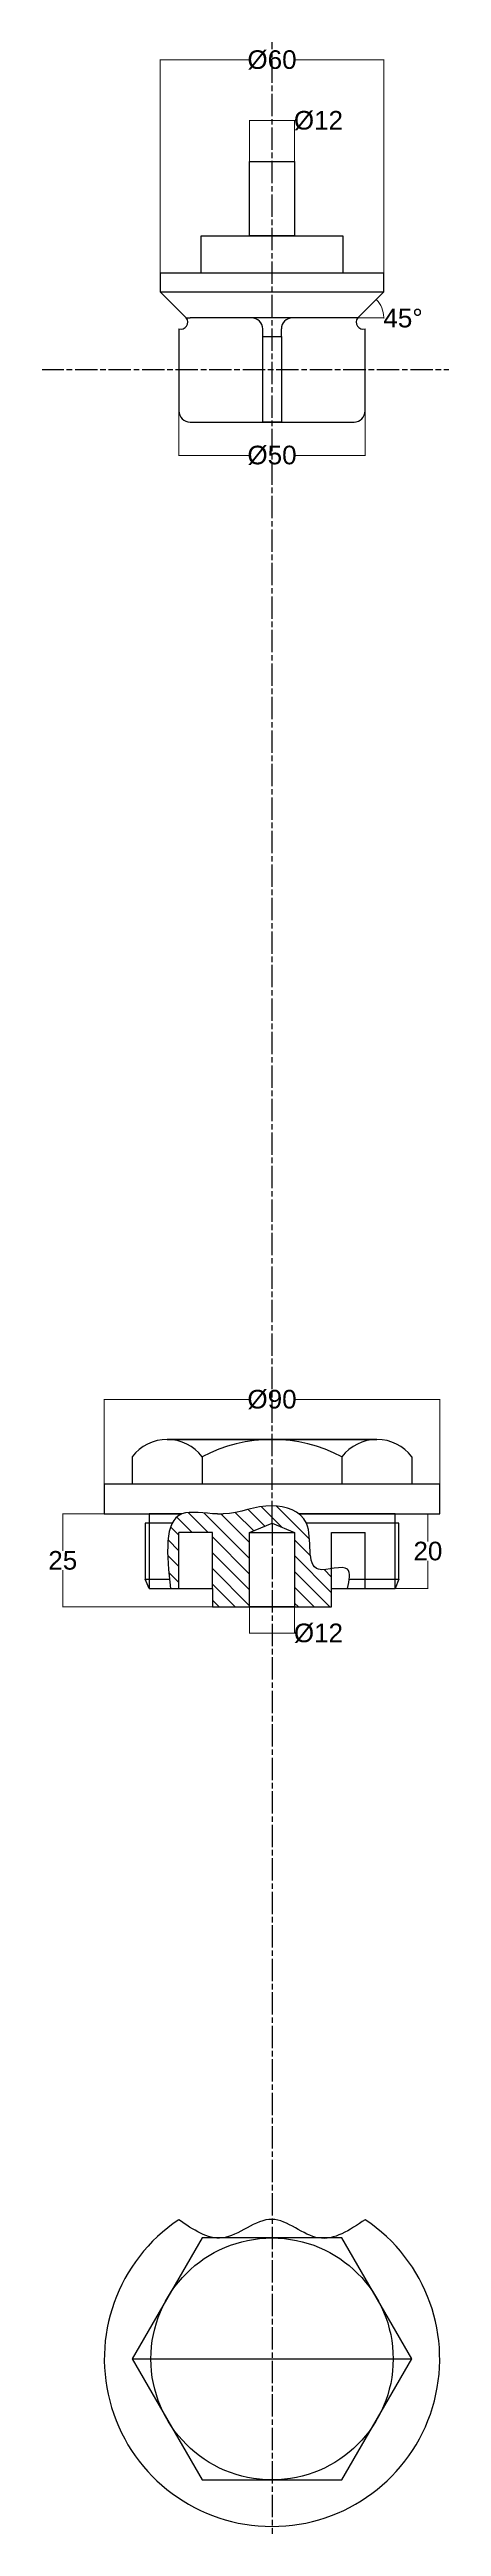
# Model space of a CAD drawing. Header units: inches. Extents: x 696 to 2954, y -780 to -114.
# Drawn here: x 1276 to 1381, y -780 to -114 of the extents above; entities that cross this region are included whole.
import ezdxf

# ---------------------------------------------------------------- set-up
doc = ezdxf.new("R2010")
doc.units = ezdxf.units.IN
doc.header["$MEASUREMENT"] = 0
doc.linetypes.add('AM_ISO08W050x2', pattern=[9, 6, -0.75, 1.5, -0.75])
doc.layers.add('AM_5', color=3, linetype='Continuous', lineweight=15)
doc.styles.get("Standard").update_dxf_attribs({"font": 'arial.ttf'})
doc.dimstyles.new('AM_ANSI$0', dxfattribs={"dimtxt": 0.12, "dimasz": 0.12, "dimexe": 0.1, "dimexo": 0.05, "dimgap": 0.06, "dimtad": 0, "dimtih": 1, "dimtoh": 1, "dimdec": 4, "dimzin": 7, "dimdsep": 46, "dimtxsty": 'Standard', "dimcen": 0, "dimclrd": 256, "dimclre": 256, "dimclrt": 2, "dimadec": 0, "dimazin": 2, "dimtp": 0.1, "dimtm": 0.1, "dimtfac": 0.71, "dimtdec": 4, "dimtofl": 0, "dimtmove": 0, "dimatfit": 3, "dimfxl": 1, "dimtolj": 1, "dimtzin": 7, "dimlwd": -1, "dimlwe": -1, "dimarcsym": 1})
doc.dimstyles.new('AM_ANSI$2', dxfattribs={"dimtxt": 0.12, "dimasz": 0.12, "dimexe": 0.1, "dimexo": 0.05, "dimgap": 0.06, "dimtad": 0, "dimtih": 1, "dimtoh": 1, "dimdec": 4, "dimzin": 7, "dimdsep": 46, "dimtxsty": 'Standard', "dimcen": 0, "dimclrd": 256, "dimclre": 256, "dimclrt": 2, "dimadec": 0, "dimazin": 2, "dimtp": 0.1, "dimtm": 0.1, "dimtfac": 0.71, "dimtdec": 4, "dimtofl": 0, "dimtmove": 0, "dimatfit": 3, "dimfxl": 1, "dimtolj": 1, "dimtzin": 7, "dimlwd": -1, "dimlwe": -1, "dimarcsym": 1})

# ---------------------------------------------------------------- blocks, each defined once
blk = doc.blocks.new('*D11')
at = {"layer": 'AM_5', "linetype": 'ByBlock', "transparency": 16777216}
for p, q in [((1329.87, -144.19), (1329.87, -133.17)), ((1329.99, -133.27), (1341.75, -133.27)), ((1341.87, -144.19), (1341.87, -133.17)), ((1341.87, -133.27), (1341.99, -133.27))]:
    blk.add_line(p, q, dxfattribs=at)
at = {"layer": 'AM_5', "transparency": 16777216}
for points in [[(1329.99, -133.25), (1329.99, -133.29), (1329.87, -133.27)], [(1341.75, -133.25), (1341.75, -133.29), (1341.87, -133.27)]]:
    blk.add_solid(points, dxfattribs=at)
at = {"layer": 'Defpoints', "color": 0, "transparency": 16777216}
for p in [(1341.87, -133.27), (1329.87, -144.24), (1341.87, -144.24)]:
    blk.add_point(p, dxfattribs=at)
at = {"layer": 'AM_5', "color": 2, "transparency": 16777216, "insert": (1348.33, -133.27), "char_height": 0.12, "attachment_point": 5}
blk.add_mtext('\\A1;{\\H5;%%C12}', dxfattribs=at)
blk = doc.blocks.new('*D12')
at = {"layer": 'AM_5', "linetype": 'ByBlock', "transparency": 16777216}
for p, q in [((1310.87, -211.29), (1310.87, -223.3)), ((1360.87, -211.29), (1360.87, -223.3)), ((1310.99, -223.2), (1329.52, -223.2)), ((1360.75, -223.2), (1342.22, -223.2))]:
    blk.add_line(p, q, dxfattribs=at)
at = {"layer": 'AM_5', "transparency": 16777216}
for points in [[(1310.99, -223.18), (1310.99, -223.22), (1310.87, -223.2)], [(1360.75, -223.18), (1360.75, -223.22), (1360.87, -223.2)]]:
    blk.add_solid(points, dxfattribs=at)
at = {"layer": 'Defpoints', "color": 0, "transparency": 16777216}
for p in [(1310.87, -211.24), (1360.87, -211.24), (1360.87, -223.2)]:
    blk.add_point(p, dxfattribs=at)
at = {"layer": 'AM_5', "color": 2, "transparency": 16777216, "insert": (1335.87, -223.2), "char_height": 0.12, "attachment_point": 5}
blk.add_mtext('\\A1;{\\H5;%%C50}', dxfattribs=at)
blk = doc.blocks.new('*D13')
at = {"layer": 'AM_5', "linetype": 'ByBlock', "transparency": 16777216}
for p, q in [((1358.91, -186.24), (1365.95, -186.24)), ((1365.85, -186.36), (1365.97, -186.36))]:
    blk.add_line(p, q, dxfattribs=at)
for start, end in [(0.98352, 43.95627), (359.01648, 360)]:
    blk.add_arc((1358.86, -186.24), 6.99, start, end, dxfattribs=at)
at = {"layer": 'AM_5', "transparency": 16777216}
for points in [[(1363.88, -181.4), (1363.9, -181.38), (1363.81, -181.3)], [(1365.87, -186.12), (1365.83, -186.12), (1365.85, -186.24)]]:
    blk.add_solid(points, dxfattribs=at)
at = {"layer": 'Defpoints', "color": 0, "transparency": 16777216}
for p in [(1365.87, -179.24), (1341.37, -186.24), (1358.86, -186.24), (1358.86, -186.24), (1364.91, -182.75)]:
    blk.add_point(p, dxfattribs=at)
at = {"layer": 'AM_5', "color": 2, "transparency": 16777216, "insert": (1371.03, -186.36), "char_height": 0.12, "attachment_point": 5}
blk.add_mtext('\\A1;{\\H5;45%%D}', dxfattribs=at)
blk = doc.blocks.new('*D14')
at = {"layer": 'AM_5', "linetype": 'ByBlock', "transparency": 16777216}
for p, q in [((1305.87, -174.19), (1305.87, -116.87)), ((1305.99, -116.97), (1329.52, -116.97)), ((1365.75, -116.97), (1342.22, -116.97)), ((1365.87, -174.19), (1365.87, -116.87))]:
    blk.add_line(p, q, dxfattribs=at)
at = {"layer": 'AM_5', "transparency": 16777216}
for points in [[(1305.99, -116.95), (1305.99, -116.99), (1305.87, -116.97)], [(1365.75, -116.95), (1365.75, -116.99), (1365.87, -116.97)]]:
    blk.add_solid(points, dxfattribs=at)
at = {"layer": 'Defpoints', "color": 0, "transparency": 16777216}
for p in [(1365.87, -116.97), (1305.87, -174.24), (1365.87, -174.24)]:
    blk.add_point(p, dxfattribs=at)
at = {"layer": 'AM_5', "color": 2, "transparency": 16777216, "insert": (1335.87, -116.97), "char_height": 0.12, "attachment_point": 5}
blk.add_mtext('\\A1;{\\H5;%%C60}', dxfattribs=at)
blk = doc.blocks.new('*D15')
at = {"layer": 'AM_5', "linetype": 'ByBlock', "transparency": 16777216}
for p, q in [((1290.87, -499.54), (1290.87, -476.75)), ((1290.99, -476.85), (1329.52, -476.85)), ((1380.75, -476.85), (1342.22, -476.85)), ((1380.87, -499.54), (1380.87, -476.75))]:
    blk.add_line(p, q, dxfattribs=at)
at = {"layer": 'AM_5', "transparency": 16777216}
for points in [[(1290.99, -476.83), (1290.99, -476.87), (1290.87, -476.85)], [(1380.75, -476.83), (1380.75, -476.87), (1380.87, -476.85)]]:
    blk.add_solid(points, dxfattribs=at)
at = {"layer": 'Defpoints', "color": 0, "transparency": 16777216}
for p in [(1380.87, -476.85), (1290.87, -499.59), (1380.87, -499.59)]:
    blk.add_point(p, dxfattribs=at)
at = {"layer": 'AM_5', "color": 2, "transparency": 16777216, "insert": (1335.87, -476.85), "char_height": 0.12, "attachment_point": 5}
blk.add_mtext('\\A1;{\\H5;%%C90}', dxfattribs=at)
blk = doc.blocks.new('*D16')
at = {"layer": 'AM_5', "linetype": 'ByBlock', "transparency": 16777216}
for p, q in [((1329.87, -532.64), (1329.87, -539.74)), ((1341.87, -532.64), (1341.87, -539.74)), ((1329.99, -539.64), (1341.75, -539.64)), ((1341.87, -539.64), (1341.99, -539.64))]:
    blk.add_line(p, q, dxfattribs=at)
at = {"layer": 'AM_5', "transparency": 16777216}
for points in [[(1329.99, -539.62), (1329.99, -539.66), (1329.87, -539.64)], [(1341.75, -539.62), (1341.75, -539.66), (1341.87, -539.64)]]:
    blk.add_solid(points, dxfattribs=at)
at = {"layer": 'Defpoints', "color": 0, "transparency": 16777216}
for p in [(1329.87, -532.59), (1341.87, -532.59), (1341.87, -539.64)]:
    blk.add_point(p, dxfattribs=at)
at = {"layer": 'AM_5', "color": 2, "transparency": 16777216, "insert": (1348.33, -539.64), "char_height": 0.12, "attachment_point": 5}
blk.add_mtext('\\A1;{\\H5;%%C12}', dxfattribs=at)
blk = doc.blocks.new('*D17')
at = {"layer": 'AM_5', "linetype": 'ByBlock', "transparency": 16777216}
for p, q in [((1368.92, -507.59), (1377.81, -507.59)), ((1377.71, -507.71), (1377.71, -514.98)), ((1377.71, -527.47), (1377.71, -520.2)), ((1368.92, -527.59), (1377.81, -527.59))]:
    blk.add_line(p, q, dxfattribs=at)
at = {"layer": 'AM_5', "transparency": 16777216}
for points in [[(1377.69, -507.71), (1377.73, -507.71), (1377.71, -507.59)], [(1377.69, -527.47), (1377.73, -527.47), (1377.71, -527.59)]]:
    blk.add_solid(points, dxfattribs=at)
at = {"layer": 'Defpoints', "color": 0, "transparency": 16777216}
for p in [(1368.87, -507.59), (1368.87, -527.59), (1377.71, -527.59)]:
    blk.add_point(p, dxfattribs=at)
at = {"layer": 'AM_5', "color": 2, "transparency": 16777216, "insert": (1377.71, -517.59), "char_height": 0.12, "attachment_point": 5}
blk.add_mtext('\\A1;{\\H5;20}', dxfattribs=at)
blk = doc.blocks.new('*D18')
at = {"layer": 'AM_5', "linetype": 'ByBlock', "transparency": 16777216}
for p, q in [((1302.82, -507.59), (1279.62, -507.59)), ((1279.72, -507.71), (1279.72, -517.48)), ((1279.72, -532.47), (1279.72, -522.7)), ((1319.82, -532.59), (1279.62, -532.59))]:
    blk.add_line(p, q, dxfattribs=at)
at = {"layer": 'AM_5', "transparency": 16777216}
for points in [[(1279.7, -507.71), (1279.74, -507.71), (1279.72, -507.59)], [(1279.7, -532.47), (1279.74, -532.47), (1279.72, -532.59)]]:
    blk.add_solid(points, dxfattribs=at)
at = {"layer": 'Defpoints', "color": 0, "transparency": 16777216}
for p in [(1302.87, -507.59), (1279.72, -532.59), (1319.87, -532.59)]:
    blk.add_point(p, dxfattribs=at)
at = {"layer": 'AM_5', "color": 2, "transparency": 16777216, "insert": (1279.72, -520.09), "char_height": 0.12, "attachment_point": 5}
blk.add_mtext('\\A1;{\\H5;25}', dxfattribs=at)

msp = doc.modelspace()

# ---------------------------------------------------------------- hatches: boundary and pattern name
h = msp.add_hatch()
h.set_pattern_fill('ANSI31', color=256, scale=24, angle=90)
edge = h.paths.add_edge_path()
edge.add_line((1329.87225, -512.58788), (1335.87225, -510.08788))
edge.add_line((1335.87225, -510.08788), (1335.87225, -505.38378))
edge.add_spline(control_points=[(1335.87225, -505.38378), (1331.22968, -505.3417), (1327.41624, -507.40896), (1322.747, -507.58788)], knot_values=[36.050060755, 36.050060755, 36.050060755, 36.050060755, 49.359091374, 49.359091374, 49.359091374, 49.359091374], degree=3, periodic=0)
edge.add_line((1322.747, -507.58788), (1321.22462, -507.58788))
edge.add_spline(control_points=[(1321.22462, -507.58788), (1317.74412, -507.47496), (1314.04467, -506.71019), (1311.68409, -507.58788)], knot_values=[50.782397329, 50.782397329, 50.782397329, 50.782397329, 60.421992191, 60.421992191, 60.421992191, 60.421992191], degree=3, periodic=0)
edge.add_spline(control_points=[(1311.68409, -507.58788), (1310.48714, -508.03293), (1309.63441, -508.90026), (1309.04277, -510.08788)], knot_values=[60.421992191, 60.421992191, 60.421992191, 60.421992191, 65.309857264, 65.309857264, 65.309857264, 65.309857264], degree=3, periodic=0)
edge.add_spline(control_points=[(1309.04277, -510.08788), (1307.41056, -513.36425), (1307.76538, -519.07823), (1308.36123, -525.08788)], knot_values=[65.309857264, 65.309857264, 65.309857264, 65.309857264, 78.794364739, 78.794364739, 78.794364739, 78.794364739], degree=3, periodic=0)
edge.add_spline(control_points=[(1308.36123, -525.08788), (1308.44348, -525.91746), (1308.53032, -526.75267), (1308.61716, -527.58788)], knot_values=[78.794364739, 78.794364739, 78.794364739, 78.794364739, 80.655777284, 80.655777284, 80.655777284, 80.655777284], degree=3, periodic=0)
edge.add_line((1308.61716, -527.58788), (1310.87225, -527.58788))
edge.add_line((1310.87225, -527.58788), (1310.87225, -512.58788))
edge.add_line((1310.87225, -512.58788), (1319.87225, -512.58788))
edge.add_line((1319.87225, -512.58788), (1319.87225, -527.58788))
edge.add_line((1319.87225, -527.58788), (1319.87225, -532.58788))
edge.add_line((1319.87225, -532.58788), (1329.87225, -532.58788))
edge.add_line((1329.87225, -532.58788), (1329.87225, -512.58788))
h.paths.add_polyline_path([(1335.87226, -512.58788), (1335.87226, -510.08789), (1341.87225, -512.58788), (1341.87225, -532.58788), (1351.87225, -532.58788), (1351.87225, -527.58788), (1351.87225, -522.30731), (1351.79829, -522.31872), (1351.72433, -522.33009), (1351.6504, -522.34139), (1351.57649, -522.35261), (1351.50264, -522.36374), (1351.42886, -522.37474), (1351.35516, -522.38562), (1351.28157, -522.39634), (1351.20808, -522.4069), (1351.13473, -522.41728), (1351.06153, -522.42745), (1350.98849, -522.4374), (1350.91564, -522.44712), (1350.84297, -522.45659), (1350.77053, -522.46579), (1350.69831, -522.4747), (1350.62633, -522.4833), (1350.55462, -522.49159), (1350.48318, -522.49953), (1350.41203, -522.50713), (1350.3412, -522.51435), (1350.27069, -522.52118), (1350.20052, -522.5276), (1350.13071, -522.5336), (1350.06127, -522.53916), (1349.99223, -522.54426), (1349.92358, -522.54889), (1349.85536, -522.55302), (1349.78758, -522.55665), (1349.72025, -522.55975), (1349.6534, -522.56231), (1349.58703, -522.5643), (1349.52116, -522.56572), (1349.45581, -522.56654), (1349.39099, -522.56676), (1349.32673, -522.56634), (1349.26303, -522.56528), (1349.19992, -522.56355), (1349.1374, -522.56114), (1349.0755, -522.55804), (1349.01424, -522.55422), (1348.95361, -522.54967), (1348.89366, -522.54437), (1348.83438, -522.53831), (1348.7758, -522.53146), (1348.71793, -522.52381), (1348.66079, -522.51535), (1348.60439, -522.50605), (1348.54875, -522.4959), (1348.49389, -522.48488), (1348.43982, -522.47298), (1348.38656, -522.46017), (1348.33412, -522.44645), (1348.2825, -522.43181), (1348.2317, -522.41626), (1348.18171, -522.3998), (1348.13251, -522.38245), (1348.08411, -522.36421), (1348.0365, -522.34509), (1347.98967, -522.32509), (1347.94361, -522.30422), (1347.89832, -522.28248), (1347.85379, -522.25989), (1347.81001, -522.23646), (1347.76697, -522.21217), (1347.72468, -522.18706), (1347.68311, -522.16111), (1347.64227, -522.13434), (1347.60215, -522.10676), (1347.56274, -522.07836), (1347.52404, -522.04917), (1347.48603, -522.01918), (1347.44871, -521.9884), (1347.41208, -521.95684), (1347.37612, -521.9245), (1347.34084, -521.8914), (1347.30621, -521.85753), (1347.27225, -521.82291), (1347.23893, -521.78754), (1347.20625, -521.75143), (1347.17421, -521.71458), (1347.1428, -521.67701), (1347.11201, -521.63871), (1347.08184, -521.5997), (1347.05227, -521.55999), (1347.0233, -521.51957), (1346.99493, -521.47846), (1346.96714, -521.43666), (1346.93994, -521.39418), (1346.91331, -521.35103), (1346.88724, -521.30721), (1346.86174, -521.26273), (1346.83679, -521.21759), (1346.81238, -521.17181), (1346.78851, -521.12539), (1346.76518, -521.07833), (1346.74237, -521.03065), (1346.72008, -520.98235), (1346.6983, -520.93344), (1346.67702, -520.88392), (1346.65624, -520.8338), (1346.63595, -520.78308), (1346.61615, -520.73178), (1346.59682, -520.6799), (1346.57797, -520.62745), (1346.55957, -520.57444), (1346.54164, -520.52086), (1346.52415, -520.46673), (1346.5071, -520.41206), (1346.49049, -520.35685), (1346.47431, -520.3011), (1346.45855, -520.24483), (1346.44321, -520.18804), (1346.42827, -520.13074), (1346.41374, -520.07293), (1346.3996, -520.01463), (1346.38585, -519.95584), (1346.37247, -519.89655), (1346.35947, -519.8368), (1346.34684, -519.77657), (1346.33457, -519.71587), (1346.32265, -519.65472), (1346.31108, -519.59312), (1346.29984, -519.53107), (1346.28894, -519.46858), (1346.27836, -519.40567), (1346.2681, -519.34233), (1346.25816, -519.27857), (1346.24851, -519.2144), (1346.23917, -519.14983), (1346.23012, -519.08486), (1346.22135, -519.0195), (1346.21285, -518.95376), (1346.20463, -518.88764), (1346.19667, -518.82115), (1346.18897, -518.7543), (1346.18152, -518.68709), (1346.17431, -518.61953), (1346.16733, -518.55163), (1346.16059, -518.48339), (1346.15406, -518.41482), (1346.14776, -518.34593), (1346.14166, -518.27673), (1346.13576, -518.20721), (1346.13005, -518.13739), (1346.12454, -518.06728), (1346.1192, -517.99688), (1346.11404, -517.92619), (1346.10904, -517.85523), (1346.1042, -517.784), (1346.09952, -517.71251), (1346.09499, -517.64076), (1346.09059, -517.56876), (1346.08632, -517.49653), (1346.08218, -517.42406), (1346.07816, -517.35135), (1346.07425, -517.27843), (1346.07045, -517.2053), (1346.06674, -517.13195), (1346.06313, -517.05841), (1346.0596, -516.98466), (1346.05614, -516.91074), (1346.05276, -516.83663), (1346.04944, -516.76234), (1346.04618, -516.68789), (1346.04296, -516.61328), (1346.03979, -516.53852), (1346.03666, -516.4636), (1346.03355, -516.38855), (1346.03047, -516.31336), (1346.0274, -516.23805), (1346.02434, -516.16261), (1346.02128, -516.08707), (1346.01822, -516.01141), (1346.01514, -515.93566), (1346.01204, -515.85981), (1346.00892, -515.78387), (1346.00577, -515.70786), (1346.00257, -515.63177), (1345.99933, -515.55562), (1345.99604, -515.47941), (1345.99268, -515.40314), (1345.98926, -515.32683), (1345.98576, -515.25048), (1345.98218, -515.1741), (1345.97852, -515.09769), (1345.97475, -515.02126), (1345.97089, -514.94482), (1345.96692, -514.86838), (1345.96283, -514.79193), (1345.95862, -514.7155), (1345.95428, -514.63908), (1345.9498, -514.56268), (1345.94518, -514.48631), (1345.94041, -514.40997), (1345.93549, -514.33367), (1345.93039, -514.25743), (1345.92513, -514.18124), (1345.91969, -514.10511), (1345.91407, -514.02905), (1345.90825, -513.95307), (1345.90224, -513.87716), (1345.89602, -513.80135), (1345.88959, -513.72564), (1345.88294, -513.65002), (1345.87606, -513.57452), (1345.86895, -513.49913), (1345.8616, -513.42386), (1345.85401, -513.34873), (1345.84616, -513.27373), (1345.83805, -513.19887), (1345.82967, -513.12416), (1345.82102, -513.04961), (1345.81209, -512.97522), (1345.80287, -512.90101), (1345.79336, -512.82697), (1345.78354, -512.75311), (1345.77341, -512.67944), (1345.76297, -512.60597), (1345.75221, -512.53271), (1345.74112, -512.45965), (1345.72969, -512.38682), (1345.71792, -512.3142), (1345.70579, -512.24182), (1345.69332, -512.16968), (1345.68047, -512.09778), (1345.66726, -512.02613), (1345.65367, -511.95474), (1345.63969, -511.88361), (1345.62533, -511.81275), (1345.61056, -511.74218), (1345.59539, -511.67188), (1345.57981, -511.60188), (1345.56381, -511.53218), (1345.54738, -511.46278), (1345.53052, -511.3937), (1345.51322, -511.32493), (1345.49548, -511.25649), (1345.47728, -511.18838), (1345.45862, -511.12061), (1345.4395, -511.05319), (1345.4199, -510.98611), (1345.39981, -510.9194), (1345.37925, -510.85305), (1345.35818, -510.78708), (1345.33662, -510.72148), (1345.31454, -510.65627), (1345.29195, -510.59146), (1345.26884, -510.52704), (1345.2452, -510.46303), (1345.22103, -510.39943), (1345.19631, -510.33626), (1345.17104, -510.27351), (1345.14521, -510.21119), (1345.11882, -510.14931), (1345.09186, -510.08788), (1345.08657, -510.07603), (1345.08125, -510.06419), (1345.07592, -510.05236), (1345.07056, -510.04056), (1345.06518, -510.02877), (1345.05978, -510.017), (1345.05435, -510.00525), (1345.04891, -509.99351), (1345.04345, -509.98179), (1345.03796, -509.97008), (1345.03245, -509.9584), (1345.02692, -509.94673), (1345.02137, -509.93508), (1345.0158, -509.92344), (1345.0102, -509.91182), (1345.00459, -509.90022), (1344.99895, -509.88864), (1344.9933, -509.87707), (1344.98762, -509.86552), (1344.98192, -509.85398), (1344.9762, -509.84247), (1344.97045, -509.83097), (1344.96469, -509.81948), (1344.95891, -509.80802), (1344.9531, -509.79657), (1344.94728, -509.78514), (1344.94143, -509.77372), (1344.93556, -509.76232), (1344.92968, -509.75094), (1344.92377, -509.73957), (1344.91784, -509.72823), (1344.91189, -509.71689), (1344.90591, -509.70558), (1344.89992, -509.69428), (1344.89391, -509.683), (1344.88788, -509.67173), (1344.88182, -509.66049), (1344.87575, -509.64926), (1344.86965, -509.63804), (1344.86354, -509.62684), (1344.8574, -509.61566), (1344.85124, -509.6045), (1344.84507, -509.59335), (1344.83887, -509.58222), (1344.83265, -509.57111), (1344.82641, -509.56001), (1344.82016, -509.54893), (1344.81388, -509.53787), (1344.80758, -509.52682), (1344.80126, -509.51579), (1344.79492, -509.50478), (1344.78856, -509.49378), (1344.78218, -509.4828), (1344.77578, -509.47184), (1344.76936, -509.46089), (1344.76292, -509.44996), (1344.75646, -509.43905), (1344.74998, -509.42815), (1344.74348, -509.41727), (1344.73696, -509.4064), (1344.73043, -509.39556), (1344.72387, -509.38473), (1344.71729, -509.37391), (1344.71069, -509.36311), (1344.70407, -509.35233), (1344.69743, -509.34157), (1344.69077, -509.33082), (1344.6841, -509.32009), (1344.6774, -509.30937), (1344.67068, -509.29868), (1344.66395, -509.28799), (1344.65719, -509.27733), (1344.65041, -509.26668), (1344.64362, -509.25605), (1344.63681, -509.24543), (1344.62997, -509.23483), (1344.62312, -509.22425), (1344.61625, -509.21368), (1344.60935, -509.20313), (1344.60244, -509.1926), (1344.59551, -509.18208), (1344.58856, -509.17158), (1344.58159, -509.1611), (1344.57461, -509.15063), (1344.5676, -509.14018), (1344.56057, -509.12974), (1344.55353, -509.11932), (1344.54646, -509.10892), (1344.53938, -509.09854), (1344.53228, -509.08817), (1344.52515, -509.07781), (1344.51801, -509.06748), (1344.51086, -509.05716), (1344.50368, -509.04685), (1344.49648, -509.03657), (1344.48926, -509.02629), (1344.48203, -509.01604), (1344.47478, -509.0058), (1344.4675, -508.99558), (1344.46021, -508.98537), (1344.4529, -508.97518), (1344.44558, -508.96501), (1344.43823, -508.95485), (1344.43086, -508.94471), (1344.42348, -508.93459), (1344.41608, -508.92448), (1344.40866, -508.91438), (1344.40122, -508.90431), (1344.39376, -508.89425), (1344.38629, -508.88421), (1344.37879, -508.87418), (1344.37128, -508.86417), (1344.36375, -508.85417), (1344.3562, -508.84419), (1344.34863, -508.83423), (1344.34105, -508.82428), (1344.33344, -508.81435), (1344.32582, -508.80444), (1344.31818, -508.79454), (1344.31052, -508.78466), (1344.30285, -508.77479), (1344.29515, -508.76494), (1344.28744, -508.75511), (1344.27971, -508.74529), (1344.27196, -508.73549), (1344.2642, -508.72571), (1344.25641, -508.71594), (1344.24861, -508.70619), (1344.24079, -508.69645), (1344.23295, -508.68673), (1344.2251, -508.67702), (1344.21723, -508.66733), (1344.20933, -508.65766), (1344.20143, -508.64801), (1344.1935, -508.63836), (1344.18556, -508.62874), (1344.1776, -508.61913), (1344.16962, -508.60954), (1344.16162, -508.59996), (1344.15361, -508.5904), (1344.14558, -508.58086), (1344.13753, -508.57133), (1344.12947, -508.56182), (1344.12138, -508.55232), (1344.11328, -508.54284), (1344.10516, -508.53337), (1344.09703, -508.52393), (1344.08888, -508.51449), (1344.08071, -508.50508), (1344.07252, -508.49568), (1344.06432, -508.48629), (1344.0561, -508.47692), (1344.04786, -508.46757), (1344.03961, -508.45823), (1344.03133, -508.44891), (1344.02305, -508.4396), (1344.01474, -508.43031), (1344.00642, -508.42104), (1343.99808, -508.41178), (1343.98972, -508.40254), (1343.98135, -508.39331), (1343.97296, -508.3841), (1343.96455, -508.37491), (1343.95613, -508.36573), (1343.94769, -508.35657), (1343.93923, -508.34742), (1343.93076, -508.33829), (1343.92227, -508.32917), (1343.91376, -508.32007), (1343.90524, -508.31099), (1343.8967, -508.30192), (1343.88814, -508.29287), (1343.87957, -508.28383), (1343.87098, -508.27481), (1343.86237, -508.2658), (1343.85375, -508.25681), (1343.84511, -508.24784), (1343.83646, -508.23888), (1343.82779, -508.22994), (1343.8191, -508.22101), (1343.8104, -508.2121), (1343.80168, -508.2032), (1343.79294, -508.19432), (1343.78419, -508.18546), (1343.77542, -508.17661), (1343.76664, -508.16778), (1343.75784, -508.15896), (1343.74902, -508.15016), (1343.74019, -508.14137), (1343.73134, -508.1326), (1343.72248, -508.12385), (1343.7136, -508.11511), (1343.7047, -508.10638), (1343.69579, -508.09767), (1343.68686, -508.08898), (1343.67792, -508.0803), (1343.66896, -508.07164), (1343.65998, -508.063), (1343.65099, -508.05437), (1343.64199, -508.04575), (1343.63297, -508.03715), (1343.62393, -508.02857), (1343.61488, -508.02), (1343.60581, -508.01145), (1343.59672, -508.00291), (1343.58763, -507.99439), (1343.57851, -507.98588), (1343.56938, -507.97739), (1343.56024, -507.96892), (1343.55107, -507.96046), (1343.5419, -507.95201), (1343.53271, -507.94358), (1343.5235, -507.93517), (1343.51428, -507.92677), (1343.50504, -507.91839), (1343.49579, -507.91002), (1343.48652, -507.90167), (1343.47724, -507.89333), (1343.46794, -507.88501), (1343.45863, -507.87671), (1343.4493, -507.86842), (1343.43996, -507.86014), (1343.4306, -507.85188), (1343.42123, -507.84364), (1343.41184, -507.83541), (1343.40244, -507.82719), (1343.39302, -507.819), (1343.38359, -507.81081), (1343.37415, -507.80265), (1343.36468, -507.79449), (1343.35521, -507.78636), (1343.34572, -507.77823), (1343.33621, -507.77013), (1343.32669, -507.76204), (1343.31716, -507.75396), (1343.30761, -507.7459), (1343.29805, -507.73786), (1343.28847, -507.72983), (1343.27887, -507.72181), (1343.26927, -507.71381), (1343.25965, -507.70583), (1343.25001, -507.69786), (1343.24036, -507.6899), (1343.2307, -507.68196), (1343.22102, -507.67404), (1343.21133, -507.66613), (1343.20162, -507.65824), (1343.1919, -507.65036), (1343.18216, -507.6425), (1343.17241, -507.63465), (1343.16265, -507.62682), (1343.15287, -507.619), (1343.14308, -507.6112), (1343.13327, -507.60341), (1343.12345, -507.59564), (1343.11362, -507.58788), (1343.09074, -507.56993), (1343.06778, -507.55206), (1343.04475, -507.53428), (1343.02164, -507.51657), (1342.99847, -507.49895), (1342.97521, -507.4814), (1342.95189, -507.46394), (1342.92849, -507.44656), (1342.90503, -507.42926), (1342.88149, -507.41204), (1342.85787, -507.39489), (1342.83419, -507.37783), (1342.81044, -507.36085), (1342.78662, -507.34395), (1342.76272, -507.32713), (1342.73876, -507.3104), (1342.71473, -507.29374), (1342.69063, -507.27715), (1342.66647, -507.26065), (1342.64223, -507.24423), (1342.61793, -507.22789), (1342.59356, -507.21163), (1342.56913, -507.19545), (1342.54462, -507.17934), (1342.52006, -507.16332), (1342.49542, -507.14737), (1342.47072, -507.13151), (1342.44596, -507.11572), (1342.42113, -507.10001), (1342.39624, -507.08438), (1342.37129, -507.06883), (1342.34627, -507.05336), (1342.32119, -507.03796), (1342.29605, -507.02264), (1342.27084, -507.00741), (1342.24557, -506.99225), (1342.22024, -506.97716), (1342.19486, -506.96216), (1342.16941, -506.94723), (1342.1439, -506.93238), (1342.11833, -506.91761), (1342.0927, -506.90292), (1342.06701, -506.8883), (1342.04126, -506.87376), (1342.01546, -506.8593), (1341.98959, -506.84491), (1341.96367, -506.83061), (1341.9377, -506.81638), (1341.91166, -506.80222), (1341.88557, -506.78814), (1341.85943, -506.77414), (1341.83322, -506.76022), (1341.80697, -506.74637), (1341.78065, -506.7326), (1341.75429, -506.7189), (1341.72787, -506.70529), (1341.70139, -506.69174), (1341.67487, -506.67828), (1341.64829, -506.66488), (1341.62165, -506.65157), (1341.59497, -506.63833), (1341.56823, -506.62517), (1341.54144, -506.61208), (1341.5146, -506.59906), (1341.48771, -506.58613), (1341.46077, -506.57326), (1341.43378, -506.56048), (1341.40674, -506.54776), (1341.37966, -506.53513), (1341.35252, -506.52256), (1341.32533, -506.51008), (1341.2981, -506.49766), (1341.27082, -506.48532), (1341.24349, -506.47306), (1341.21612, -506.46087), (1341.18869, -506.44876), (1341.16123, -506.43671), (1341.13371, -506.42475), (1341.10615, -506.41285), (1341.07855, -506.40103), (1341.0509, -506.38929), (1341.02321, -506.37762), (1340.99547, -506.36602), (1340.96769, -506.35449), (1340.93987, -506.34304), (1340.91201, -506.33166), (1340.8841, -506.32036), (1340.85615, -506.30913), (1340.82816, -506.29797), (1340.80013, -506.28688), (1340.77205, -506.27587), (1340.74394, -506.26493), (1340.71579, -506.25406), (1340.6876, -506.24327), (1340.65936, -506.23254), (1340.63109, -506.22189), (1340.60278, -506.21132), (1340.57444, -506.20081), (1340.54605, -506.19038), (1340.51763, -506.18001), (1340.48917, -506.16972), (1340.46067, -506.15951), (1340.43214, -506.14936), (1340.40358, -506.13929), (1340.37497, -506.12928), (1340.34633, -506.11935), (1340.31766, -506.10949), (1340.28895, -506.0997), (1340.26021, -506.08998), (1340.23144, -506.08034), (1340.20263, -506.07076), (1340.17379, -506.06125), (1340.14492, -506.05182), (1340.11601, -506.04246), (1340.08708, -506.03316), (1340.05811, -506.02394), (1340.02911, -506.01479), (1340.00008, -506.0057), (1339.97102, -505.99669), (1339.94194, -505.98775), (1339.91282, -505.97888), (1339.88367, -505.97008), (1339.8545, -505.96134), (1339.82529, -505.95268), (1339.79606, -505.94409), (1339.7668, -505.93556), (1339.73752, -505.92711), (1339.7082, -505.91873), (1339.67887, -505.91041), (1339.6495, -505.90216), (1339.62011, -505.89399), (1339.5907, -505.88588), (1339.56126, -505.87784), (1339.53179, -505.86987), (1339.5023, -505.86197), (1339.47279, -505.85413), (1339.44326, -505.84637), (1339.4137, -505.83867), (1339.38412, -505.83104), (1339.35451, -505.82348), (1339.32489, -505.81599), (1339.29524, -505.80856), (1339.26558, -505.80121), (1339.23589, -505.79392), (1339.20618, -505.7867), (1339.17645, -505.77955), (1339.14671, -505.77246), (1339.11694, -505.76544), (1339.08716, -505.75849), (1339.05736, -505.75161), (1339.02753, -505.74479), (1338.9977, -505.73804), (1338.96784, -505.73136), (1338.93797, -505.72474), (1338.90808, -505.71819), (1338.87818, -505.71171), (1338.84826, -505.7053), (1338.81832, -505.69895), (1338.78837, -505.69266), (1338.75841, -505.68645), (1338.72843, -505.6803), (1338.69844, -505.67421), (1338.66843, -505.66819), (1338.63841, -505.66224), (1338.60838, -505.65635), (1338.57834, -505.65053), (1338.54828, -505.64478), (1338.51821, -505.63909), (1338.48814, -505.63346), (1338.45805, -505.6279), (1338.42795, -505.62241), (1338.39784, -505.61698), (1338.36772, -505.61162), (1338.33759, -505.60632), (1338.30746, -505.60109), (1338.27731, -505.59592), (1338.24716, -505.59081), (1338.217, -505.58577), (1338.18683, -505.5808), (1338.15666, -505.57589), (1338.12648, -505.57104), (1338.09629, -505.56626), (1338.0661, -505.56154), (1338.0359, -505.55688), (1338.0057, -505.55229), (1337.97549, -505.54777), (1337.94528, -505.5433), (1337.91506, -505.5389), (1337.88484, -505.53457), (1337.85462, -505.53029), (1337.8244, -505.52609), (1337.79417, -505.52194), (1337.76394, -505.51786), (1337.73371, -505.51384), (1337.70348, -505.50988), (1337.67324, -505.50599), (1337.64301, -505.50216), (1337.61278, -505.49839), (1337.58255, -505.49468), (1337.55231, -505.49104), (1337.52208, -505.48746), (1337.49185, -505.48394), (1337.46163, -505.48048), (1337.4314, -505.47709), (1337.40118, -505.47375), (1337.37096, -505.47048), (1337.34074, -505.46727), (1337.31053, -505.46413), (1337.28032, -505.46104), (1337.25012, -505.45802), (1337.21992, -505.45506), (1337.18973, -505.45215), (1337.15954, -505.44931), (1337.12936, -505.44654), (1337.09918, -505.44382), (1337.06901, -505.44116), (1337.03885, -505.43856), (1337.0087, -505.43603), (1336.97855, -505.43356), (1336.94842, -505.43114), (1336.91829, -505.42879), (1336.88817, -505.42649), (1336.85806, -505.42426), (1336.82796, -505.42209), (1336.79787, -505.41998), (1336.76779, -505.41792), (1336.73772, -505.41593), (1336.70767, -505.414), (1336.67762, -505.41213), (1336.64759, -505.41031), (1336.61757, -505.40856), (1336.58756, -505.40686), (1336.55757, -505.40523), (1336.52759, -505.40365), (1336.49762, -505.40214), (1336.46767, -505.40068), (1336.43773, -505.39928), (1336.40781, -505.39794), (1336.3779, -505.39666), (1336.34801, -505.39544), (1336.31814, -505.39427), (1336.28828, -505.39317), (1336.25844, -505.39212), (1336.22862, -505.39113), (1336.19881, -505.3902), (1336.16903, -505.38933), (1336.13926, -505.38852), (1336.10951, -505.38776), (1336.07978, -505.38706), (1336.05007, -505.38642), (1336.02038, -505.38584), (1335.99071, -505.38531), (1335.96106, -505.38484), (1335.93144, -505.38443), (1335.90183, -505.38408), (1335.87225, -505.38378), (1335.87225, -512.58788)])

# ---------------------------------------------------------------- linework, layer by layer
for p, q in [((1305.87225, -179.2416), (1312.87225, -186.2416)), ((1365.87225, -179.2416), (1358.85752, -186.2416)), ((1312.87225, -186.2416), (1313.87225, -186.2416)), ((1341.37225, -186.2416), (1330.37225, -186.2416)), ((1358.85752, -186.2416), (1341.37225, -186.2416)), ((1338.37225, -191.2416), (1338.37225, -189.2416)), ((1298.34451, -492.26202), (1298.34451, -499.58788)), ((1364.01807, -487.58788), (1307.72644, -487.58788)), ((1307.72644, -487.58788), (1317.10836, -487.58788)), ((1317.10836, -487.58788), (1335.87226, -487.58788)), ((1317.10836, -492.26202), (1317.10836, -499.58788)), ((1335.87226, -487.58788), (1354.63613, -487.58788)), ((1354.63613, -487.58788), (1364.01807, -487.58788)), ((1354.63613, -492.26202), (1354.63613, -499.58788)), ((1373.40001, -492.26202), (1373.40001, -499.58788)), ((1373.40001, -492.26202), (1373.40001, -499.58788)), ((1373.40001, -499.58788), (1298.34451, -499.58788)), ((1329.87225, -512.58788), (1335.87225, -510.08788)), ((1335.87225, -510.08788), (1335.87225, -512.58788)), ((1335.87225, -510.08788), (1341.87225, -512.58788)), ((1335.87226, -510.08788), (1335.87226, -512.58788)), ((1310.87225, -527.58788), (1310.87225, -512.58788)), ((1319.87225, -512.58788), (1310.87225, -512.58788)), ((1319.87225, -527.58788), (1319.87225, -512.58788)), ((1351.87225, -527.58788), (1351.87225, -512.58788)), ((1351.87225, -512.58788), (1360.87225, -512.58788)), ((1360.87225, -527.58788), (1360.87225, -512.58788)), ((1302.87225, -527.58788), (1301.87225, -525.08788)), ((1369.87225, -525.08788), (1368.87225, -527.58788)), ((1319.87225, -527.58788), (1319.87225, -532.58788)), ((1298.34448, -734.60609), (1373.40001, -734.60609))]:
    msp.add_line(p, q)
at = {"linetype": 'AM_ISO08W050x2'}
msp.add_xline((695.73444, -200.2416), (-1, 0), dxfattribs=at)
for direction in [(0, 1), (0, -1)]:
    msp.add_ray((1335.87225, -510.08788), direction, dxfattribs=at)
for points in [[(1341.87225, -164.2416), (1329.87225, -164.2416), (1329.87225, -144.2416), (1341.87225, -144.2416)], [(1354.87225, -174.2416), (1316.87225, -174.2416), (1316.87225, -164.2416), (1354.87225, -164.2416)], [(1365.87225, -174.2416), (1305.87225, -174.2416), (1305.87225, -179.2416), (1365.87225, -179.2416)], [(1338.37225, -214.2416), (1333.37225, -214.2416), (1333.37225, -191.2416), (1338.37225, -191.2416)], [(1341.87225, -532.58788), (1329.87225, -532.58788), (1329.87225, -512.58788), (1341.87225, -512.58788)], [(1317.10836, -702.10609), (1298.34448, -734.60609), (1317.10836, -767.10609), (1354.63613, -767.10609), (1373.40001, -734.60609), (1354.63613, -702.10609)]]:
    msp.add_lwpolyline(points, close=True)
for points in [[(1333.37225, -191.2416), (1333.37225, -189.2416, 0.414213562), (1330.37225, -186.2416), (1313.87225, -186.2416)], [(1310.87225, -189.2416), (1310.87225, -211.2416, 0.414213562), (1313.87225, -214.2416), (1357.87225, -214.2416, 0.414213562), (1360.87225, -211.2416), (1360.87225, -189.2416)]]:
    msp.add_lwpolyline(points, format="xyb")
for points in [[(1343.11362, -507.58788), (1380.87226, -507.58788), (1380.87226, -499.58788), (1290.87226, -499.58788), (1290.87226, -507.58788), (1311.68409, -507.58788)], [(1309.04277, -510.08788), (1301.87225, -510.08788), (1301.87225, -525.08788)], [(1311.68409, -507.58788), (1302.87225, -507.58788), (1302.87225, -527.58788), (1319.87225, -527.58788)], [(1321.22462, -507.58788), (1322.747, -507.58788)], [(1335.87226, -510.08788), (1335.87225, -510.08788)], [(1351.87225, -527.58788), (1368.87225, -527.58788), (1368.87225, -507.58788), (1343.11362, -507.58788)], [(1369.87225, -525.08788), (1369.87225, -510.08788), (1345.09186, -510.08788)], [(1301.87225, -525.08788), (1308.36123, -525.08788)], [(1356.58457, -525.08788), (1369.87225, -525.08788)], [(1319.87225, -527.58788), (1319.87225, -532.58788), (1351.87225, -532.58788), (1351.87225, -527.58788)]]:
    msp.add_lwpolyline(points)
msp.add_circle((1335.87225, -734.60609), 32.5)
for centre, radius, start, end in [((1311.34911, -187.39284), 1.90927, 255.53669753, 37.08316742), ((1341.37225, -189.2416), 3, 90, 180), ((1360.3997, -187.38243), 1.91828, 143.5077487, 284.26095655), ((1307.72644, -499.34065), 11.75277, 37.03442858, 142.96557142), ((1335.87225, -527.58788), 40, 62.02429712, 117.97570288), ((1364.01807, -499.34068), 11.7528, 37.03451388, 142.96548612), ((1335.87225, -734.60609), 45, 123.74899069, 56.2510135)]:
    msp.add_arc(centre, radius, start, end)
for points, knots in [([(1356.14857, -527.58788), (1356.58094, -525.4349), (1357.66826, -520.02062), (1343.4926, -525.97858), (1348.67951, -508.343), (1334.19537, -503.73401), (1327.41624, -507.40896), (1322.747, -507.58788)], [0, 0, 0, 0, 5.129904455, 12.900598551, 25.699705951, 36.050060755, 49.359091374, 49.359091374, 49.359091374, 49.359091374]), ([(1321.22462, -507.58788), (1317.74412, -507.47496), (1306.27944, -505.10492), (1307.67317, -518.50903), (1308.61716, -527.58788)], [50.782397329, 50.782397329, 50.782397329, 50.782397329, 60.421992191, 80.655777284, 80.655777284, 80.655777284, 80.655777284])]:
    msp.add_open_spline(points, degree=3, knots=knots)
msp.add_spline([(1360.87225, -697.18951), (1348.37225, -702.10609), (1335.87225, -697.10609), (1322.49645, -702.10609), (1310.87225, -697.18951)], degree=3)

# ---------------------------------------------------------------- dimensions: what is measured, and where the dimension line sits
at = {"layer": 'AM_5'}
for base, p1, p2, text, picture, middle in [((1365.87225, -116.97136), (1305.87225, -174.2416), (1365.87225, -174.2416), '{\\H5;%%C60}', '*D14', (1335.87225, -116.97136)), ((1341.87225, -133.26779), (1329.87225, -144.2416), (1341.87225, -144.2416), '{\\H5;%%C12}', '*D11', (1348.32783, -133.26779)), ((1380.87226, -476.84856), (1290.87226, -499.58788), (1380.87226, -499.58788), '{\\H5;%%C90}', '*D15', (1335.87226, -476.84856))]:
    dim = msp.add_linear_dim(base=base, p1=p1, p2=p2, text=text, dimstyle='AM_ANSI$0', override={"dimpost": ''}, dxfattribs=at)
    dim.commit()
    dim.dimension.update_dxf_attribs({"geometry": picture, "text_midpoint": middle})
dim = msp.add_angular_dim_2l(base=(1364.91415, -182.75046), line1=((1358.85752, -186.2416), (1341.37225, -186.2416)), line2=((1365.87225, -179.2416), (1358.85752, -186.2416)), text='{\\H5;45%%D}', dimstyle='AM_ANSI$2', override={"dimpost": ''}, dxfattribs=at)
dim.commit()
dim.dimension.update_dxf_attribs({"geometry": '*D13', "text_midpoint": (1371.03237, -186.3616)})
for base, p1, p2, angle, text, picture, middle in [((1360.87225, -223.20052), (1310.87225, -211.2416), (1360.87225, -211.2416), 0, '{\\H5;%%C50}', '*D12', (1335.87225, -223.20052)), ((1279.71717, -532.58788), (1302.87225, -507.58788), (1319.87225, -532.58788), 90, '{\\H5;25}', '*D18', (1279.71717, -520.08788)), ((1377.71307, -527.58788), (1368.87225, -507.58788), (1368.87225, -527.58788), 90, '{\\H5;20}', '*D17', (1377.71307, -517.58788)), ((1341.87225, -539.64351), (1329.87225, -532.58788), (1341.87225, -532.58788), 0, '{\\H5;%%C12}', '*D16', (1348.32783, -539.64351))]:
    dim = msp.add_linear_dim(base=base, p1=p1, p2=p2, angle=angle, text=text, dimstyle='AM_ANSI$0', override={"dimpost": ''}, dxfattribs=at)
    dim.commit()
    dim.dimension.update_dxf_attribs({"geometry": picture, "text_midpoint": middle})

doc.saveas('drawing.dxf')
